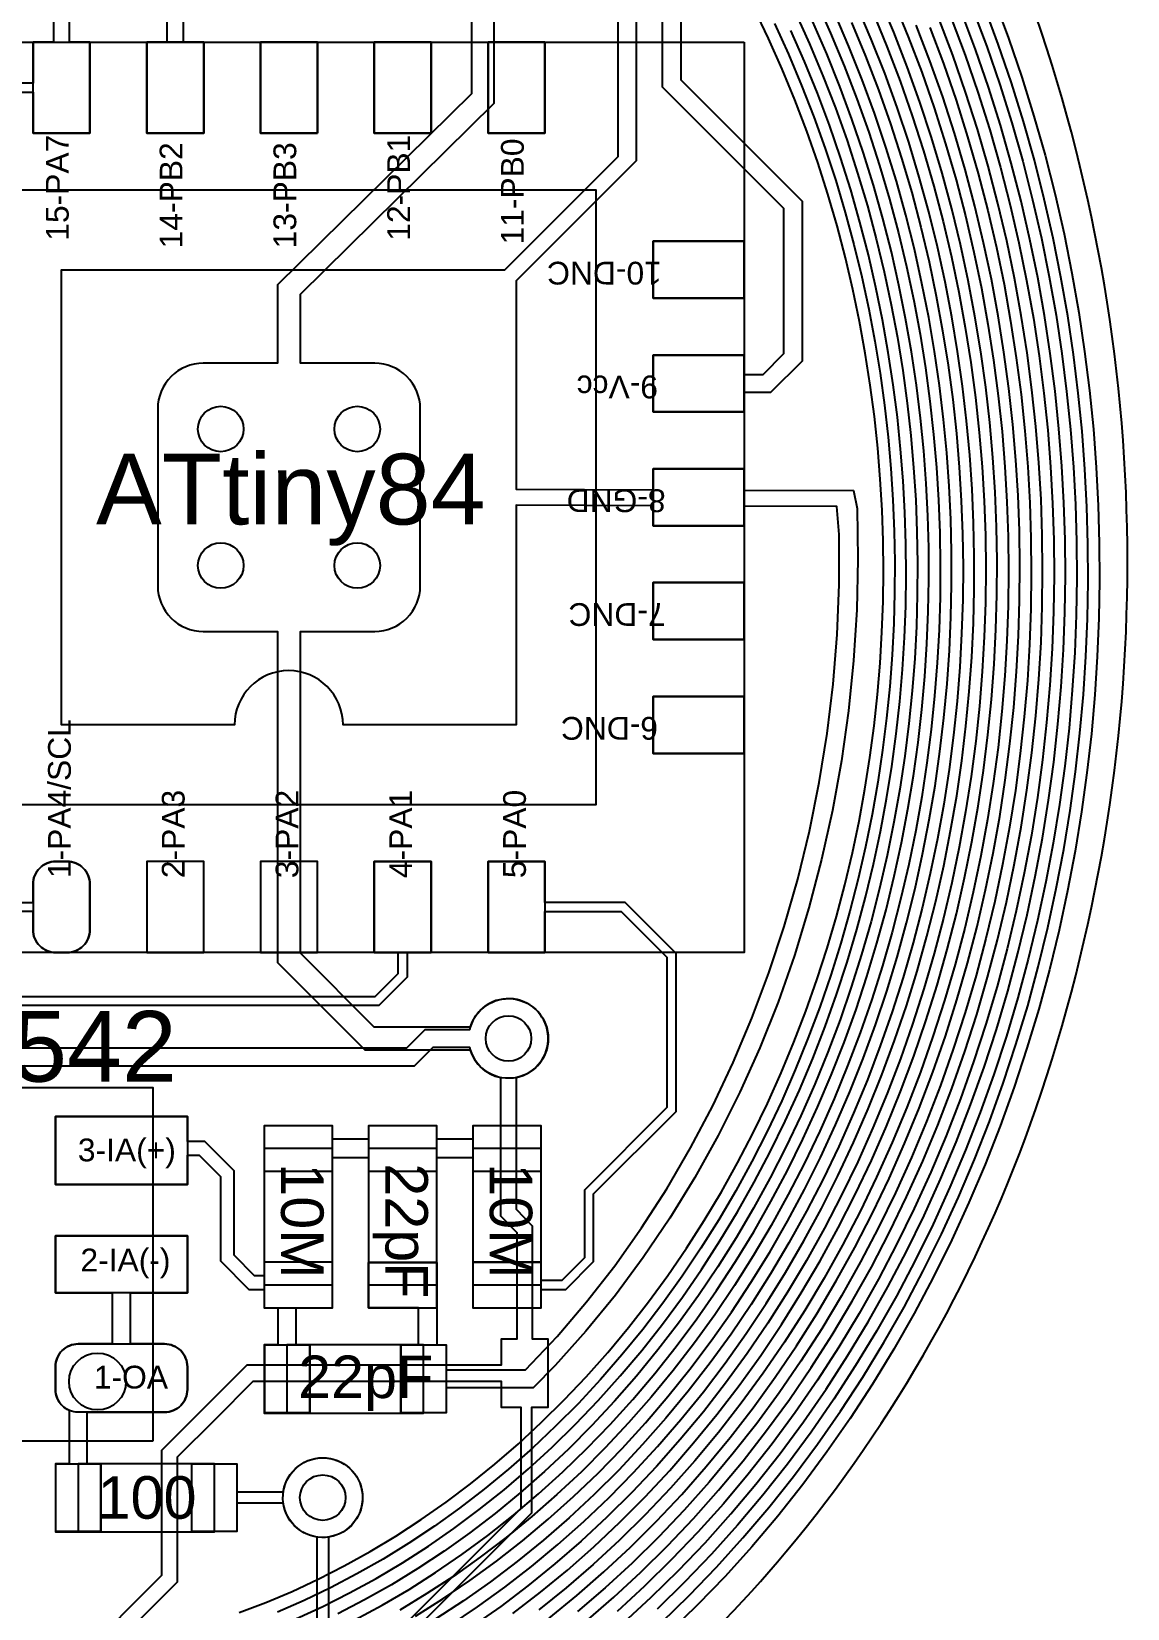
# Model space of a CAD drawing. Header units: millimetres. Extents: x 3.6 to 13.8, y 3.2 to 20.3.
# Drawn here: x 8.99 to 13.8, y 9.4 to 16.33 of the extents above; entities that cross this region are included whole.
import ezdxf

# ---------------------------------------------------------------- set-up
doc = ezdxf.new("R2010")
doc.units = ezdxf.units.MM
for name, color, linetype in [('BoardOutline', 30, 'Continuous'), ('BottomLayer', 2, 'Continuous'), ('DrillUnplated', 6, 'Continuous'), ('LayOut_Top', 4, 'Continuous'), ('Top Exposing Pad', 91, 'Continuous')]:
    doc.layers.add(name, color=color, linetype=linetype)
doc.layers.add('TopLayer', color=3, linetype='Continuous', lineweight=25)
doc.styles.get("Standard").update_dxf_attribs({"font": 'arial.ttf'})

msp = doc.modelspace()

# ---------------------------------------------------------------- linework, layer by layer
at = {"layer": 'BoardOutline'}
msp.add_lwpolyline([(10.9129, 8.4672, 0.0866), (12.3018, 9.6449, 0.09084), (13.4001, 11.592, 0.083285), (13.8029, 13.9936, 0.083285), (13.4001, 16.3952, 0.09084)], format="xyb", dxfattribs=at)
at = {"layer": 'BottomLayer'}
for points in [[(10.9198, 17.2746), (10.9198, 16.0518), (10.0679, 15.2124), (10.0679, 14.8677), (9.7409, 14.8677, 0.414214), (9.5409, 14.6677), (9.5409, 13.8896, 0.414214), (9.7409, 13.6896), (10.0679, 13.6896), (10.0679, 12.2345), (10.4515, 11.8509), (10.9147, 11.8509, 0.276674), (11.0474, 11.7295), (11.0474, 11.1213), (11.1188, 11.0478), (11.1188, 10.5804), (11.0507, 10.5804), (11.0507, 10.4654), (9.932, 10.4654), (9.745, 10.2784), (9.558, 10.0913), (9.558, 9.5421), (8.8374, 8.819)], [(9.6657, 8.297), (11.1851, 9.8163), (11.1851, 10.2804), (11.2569, 10.2804), (11.2569, 10.5804), (11.1888, 10.5804), (11.1888, 11.0762), (11.1174, 11.1497), (11.1174, 11.7295, 1.765004), (10.9147, 11.9509), (10.4929, 11.9509), (10.1679, 12.2759), (10.1679, 13.6896), (10.4948, 13.6896, 0.414214), (10.6948, 13.8896), (10.6948, 14.6677, 0.414214), (10.4948, 14.8677), (10.1679, 14.8677), (10.1679, 15.1705), (11.0198, 16.01), (11.0198, 17.2752, 6.853943)], [(8.8665, 8.749), (9.628, 9.5132), (9.628, 10.0624), (9.7945, 10.2289), (9.961, 10.3954), (11.0507, 10.3954), (11.0507, 10.2804), (11.1373, 10.2804), (11.1373, 9.8361), (9.6179, 8.3167, 0.198912)]]:
    msp.add_lwpolyline(points, format="xyb", dxfattribs=at)
msp.add_lwpolyline([(9.1212, 8.2342), (10.2412, 9.3541), (10.2412, 9.7103, -13.928203), (10.2912, 9.7103), (10.2912, 9.3334), (9.1712, 8.2134), (9.1712, 7.8577, -13.922338), (9.1212, 7.8592)], format="xyb", close=True, dxfattribs=at)
at = {"layer": 'DrillUnplated'}
for centre in [(9.8179, 14.5787), (10.4179, 14.5787), (9.8179, 13.9787), (10.4179, 13.9787), (11.0824, 11.9009), (10.2662, 9.8835)]:
    msp.add_circle(centre, 0.1, dxfattribs=at)
at = {"layer": 'LayOut_Top'}
for points in [[(12.1179, 16.2787), (12.1179, 12.2787), (8.1179, 12.2787), (8.1179, 16.2787)], [(9.5212, 10.1337), (9.5212, 11.6837), (7.9712, 11.6837), (7.9712, 10.1337)], [(10.0091, 11.4178), (10.0091, 10.8178), (10.3091, 10.8178), (10.3091, 11.4178)], [(10.4677, 11.4178), (10.4677, 10.8178), (10.7677, 10.8178), (10.7677, 11.4178)], [(10.9263, 11.4178), (10.9263, 10.8178), (11.2263, 10.8178), (11.2263, 11.4178)], [(10.7091, 10.5547), (10.1091, 10.5547), (10.1091, 10.2547), (10.7091, 10.2547)], [(9.7912, 10.0326), (9.1912, 10.0326), (9.1912, 9.7326), (9.7912, 9.7326)]]:
    msp.add_lwpolyline(points, close=True, dxfattribs=at)
msp.add_circle((9.2763, 10.3938), 0.125, dxfattribs=at)
at = {"layer": 'Top Exposing Pad'}
for points in [[(9.2429, 15.8787), (8.9929, 15.8787), (8.9929, 16.2787), (9.2429, 16.2787)], [(9.7429, 16.2787), (9.4929, 16.2787), (9.4929, 15.8787), (9.7429, 15.8787)], [(10.2429, 15.8787), (9.9929, 15.8787), (9.9929, 16.2787), (10.2429, 16.2787)], [(10.4929, 16.2787), (10.7429, 16.2787), (10.7429, 15.8787), (10.4929, 15.8787)], [(11.2429, 15.8787), (10.9929, 15.8787), (10.9929, 16.2787), (11.2429, 16.2787)], [(8.7679, 12.9287), (11.4679, 12.9287), (11.4679, 15.6287), (8.7679, 15.6287)], [(11.7179, 15.1537), (12.1179, 15.1537), (12.1179, 15.4037), (11.7179, 15.4037)], [(11.7179, 14.6537), (12.1179, 14.6537), (12.1179, 14.9037), (11.7179, 14.9037)], [(11.7179, 14.1537), (12.1179, 14.1537), (12.1179, 14.4037), (11.7179, 14.4037)], [(11.7179, 13.6537), (12.1179, 13.6537), (12.1179, 13.9037), (11.7179, 13.9037)], [(11.7179, 13.1537), (12.1179, 13.1537), (12.1179, 13.4037), (11.7179, 13.4037)], [(9.7429, 12.6787), (9.4929, 12.6787), (9.4929, 12.2787), (9.7429, 12.2787)], [(10.2429, 12.6787), (9.9929, 12.6787), (9.9929, 12.2787), (10.2429, 12.2787)], [(10.7429, 12.6787), (10.4929, 12.6787), (10.4929, 12.2787), (10.7429, 12.2787)], [(11.2429, 12.2787), (10.9929, 12.2787), (10.9929, 12.6787), (11.2429, 12.6787)], [(9.0912, 11.5587), (9.6712, 11.5587), (9.6712, 11.2587), (9.0912, 11.2587)], [(10.0091, 11.3178), (10.3091, 11.3178), (10.3091, 11.5178), (10.0091, 11.5178)], [(10.4677, 11.3178), (10.7677, 11.3178), (10.7677, 11.5178), (10.4677, 11.5178)], [(10.9263, 11.3178), (11.2263, 11.3178), (11.2263, 11.5178), (10.9263, 11.5178)], [(9.0912, 11.0337), (9.6712, 11.0337), (9.6712, 10.7837), (9.0912, 10.7837)], [(10.0091, 10.7178), (10.3091, 10.7178), (10.3091, 10.9178), (10.0091, 10.9178)], [(10.4677, 10.7167), (10.7677, 10.7167), (10.7677, 10.9167), (10.4677, 10.9167)], [(10.9263, 10.7167), (11.2263, 10.7167), (11.2263, 10.9167), (10.9263, 10.9167)], [(10.0111, 10.5547), (10.2091, 10.5547), (10.2091, 10.2566), (10.0111, 10.2566)], [(10.6111, 10.5547), (10.8091, 10.5547), (10.8091, 10.2566), (10.6111, 10.2566)], [(9.0932, 10.0326), (9.2912, 10.0326), (9.2912, 9.7344), (9.0932, 9.7344)], [(9.6912, 10.0326), (9.8893, 10.0326), (9.8893, 9.7344), (9.6912, 9.7344)]]:
    msp.add_lwpolyline(points, close=True, dxfattribs=at)
for points in [[(9.0929, 12.2787), (9.1429, 12.2787, 0.414214), (9.2429, 12.3787), (9.2429, 12.5787, 0.414214), (9.1429, 12.6787), (9.0929, 12.6787, 0.414214), (8.9929, 12.5787), (8.9929, 12.3787, 0.414214)], [(9.1912, 10.5587), (9.5712, 10.5587, -0.414214), (9.6712, 10.4587), (9.6712, 10.3587, -0.414214), (9.5712, 10.2587), (9.1912, 10.2587, -0.414214), (9.0912, 10.3587), (9.0912, 10.4587, -0.414214)]]:
    msp.add_lwpolyline(points, format="xyb", close=True, dxfattribs=at)
at = {"layer": 'TopLayer'}
for points in [[(9.6529, 16.4825), (9.6529, 16.2787), (9.7429, 16.2787), (9.7429, 15.8787), (9.4929, 15.8787), (9.4929, 16.2787), (9.5829, 16.2787), (9.5829, 16.4825), (9.5179, 16.4825), (9.5179, 16.7825), (9.7179, 16.7825), (9.7179, 16.4825)], [(10.2429, 15.8787), (10.2429, 16.2787), (9.9929, 16.2787), (9.9929, 15.8787)], [(10.7429, 15.8787), (10.7429, 16.2787), (10.4929, 16.2787), (10.4929, 15.8787)], [(11.7179, 15.4037), (12.1179, 15.4037), (12.1179, 15.1537), (11.7179, 15.1537)], [(11.7179, 13.9037), (12.1179, 13.9037), (12.1179, 13.6537), (11.7179, 13.6537)], [(11.7179, 13.4037), (12.1179, 13.4037), (12.1179, 13.1537), (11.7179, 13.1537)], [(9.7429, 12.2787), (9.7429, 12.6787), (9.4929, 12.6787), (9.4929, 12.2787), (9.5804, 12.2787), (9.6554, 12.2787)], [(10.2429, 12.2787), (10.2429, 12.6787), (9.9929, 12.6787), (9.9929, 12.2787), (10.0804, 12.2787), (10.1554, 12.2787)], [(11.3344, 10.7978), (11.4561, 10.9211), (11.4561, 11.0004), (11.4561, 11.2177), (11.8188, 11.5805), (11.8188, 12.2748), (11.595, 12.4987), (11.2429, 12.4987), (11.2429, 12.6787), (10.9929, 12.6787), (10.9929, 12.2787), (11.0804, 12.2787), (11.1554, 12.2787), (11.2429, 12.2787), (11.2429, 12.4587), (11.5784, 12.4587), (11.7788, 12.2582), (11.7788, 11.5971), (11.4161, 11.2343), (11.4161, 11.0004), (11.4161, 10.9375), (11.3177, 10.8378), (11.2263, 10.8378), (11.2263, 10.9178), (10.9263, 10.9178), (10.9263, 10.7178), (11.2263, 10.7178), (11.2263, 10.7978)], [(9.877, 10.9482), (9.877, 11.3193), (9.8299, 11.3663), (9.7945, 11.4017), (9.7475, 11.4487), (9.6712, 11.4487), (9.6712, 11.5587), (9.0912, 11.5587), (9.0912, 11.2587), (9.6712, 11.2587), (9.6712, 11.3887), (9.7226, 11.3887), (9.7521, 11.3593), (9.7875, 11.3239), (9.817, 11.2944), (9.817, 10.9235), (9.9413, 10.7978), (10.0091, 10.7978), (10.0091, 10.7178), (10.0691, 10.7178), (10.0691, 10.5547), (10.0091, 10.5547), (10.0091, 10.2547), (10.2091, 10.2547), (10.2091, 10.5547), (10.1491, 10.5547), (10.1491, 10.7178), (10.3091, 10.7178), (10.3091, 10.9178), (10.0091, 10.9178), (10.0091, 10.8578), (9.9664, 10.8578)], [(10.4677, 11.3778), (10.4677, 11.3178), (10.7677, 11.3178), (10.7677, 11.3778), (10.9263, 11.3778), (10.9263, 11.3178), (11.2263, 11.3178), (11.2263, 11.5178), (10.9263, 11.5178), (10.9263, 11.4578), (10.7677, 11.4578), (10.7677, 11.5178), (10.4677, 11.5178), (10.4677, 11.4578), (10.3091, 11.4578), (10.3091, 11.5178), (10.0091, 11.5178), (10.0091, 11.3178), (10.3091, 11.3178), (10.3091, 11.3778)]]:
    msp.add_lwpolyline(points, close=True, dxfattribs=at)
for points in [[(11.8396, 16.6301), (11.8396, 16.1132), (12.3726, 15.5802), (12.3726, 14.8768), (12.2344, 14.7387), (12.1179, 14.7387), (12.1179, 14.6537), (11.7179, 14.6537), (11.7179, 14.9037), (12.1179, 14.9037), (12.1179, 14.8187), (12.2013, 14.8187), (12.2926, 14.9099), (12.2926, 15.5471), (11.7596, 16.08), (11.7596, 16.597)], [(9.0829, 16.4825), (9.0829, 16.2787), (8.9929, 16.2787), (8.9929, 16.1162), (8.9929, 16.0987), (7.9914, 16.0987)], [(8.0081, 16.0587), (8.9929, 16.0587), (8.9929, 16.0412), (8.9929, 15.8787), (9.2429, 15.8787), (9.2429, 16.2787), (9.1529, 16.2787), (9.1529, 16.4825)], [(9.8995, 9.3782), (10.0156, 9.4227), (10.1314, 9.4718), (10.2466, 9.5255), (10.3611, 9.5839), (10.4747, 9.6469), (10.5872, 9.7145), (10.6983, 9.7868), (10.808, 9.8635), (10.916, 9.9447), (11.0221, 10.0304), (11.1262, 10.1203), (11.228, 10.2145), (11.3275, 10.3127), (11.4243, 10.4148), (11.5185, 10.5208), (11.6097, 10.6304), (11.6979, 10.7435), (11.783, 10.8599), (11.8648, 10.9793), (11.9432, 11.1017), (12.018, 11.2268), (12.0893, 11.3543), (12.157, 11.4841), (12.2209, 11.6159), (12.281, 11.7495), (12.3373, 11.8847), (12.3897, 12.0212), (12.4383, 12.1589), (12.483, 12.2974), (12.5238, 12.4366), (12.5608, 12.5763), (12.594, 12.7162), (12.6234, 12.8561), (12.649, 12.9959), (12.671, 13.1353), (12.6894, 13.2741), (12.7043, 13.4122), (12.7157, 13.5494), (12.7238, 13.6855), (12.7286, 13.8204), (12.7302, 13.954), (12.7288, 14.0873), (12.7242, 14.222), (12.7163, 14.358), (12.7051, 14.4951), (12.6905, 14.6331), (12.6723, 14.772), (12.6506, 14.9114), (12.6252, 15.0512), (12.596, 15.1912), (12.5631, 15.3313), (12.5264, 15.4712), (12.4859, 15.6107), (12.4415, 15.7495), (12.3932, 15.8875), (12.3411, 16.0245), (12.2851, 16.1601), (12.2253, 16.2943), (12.1616, 16.4267)], [(12.4341, 16.46), (12.4981, 16.318), (12.5581, 16.1744), (12.614, 16.0294), (12.6658, 15.8832), (12.7135, 15.7362), (12.7571, 15.5885), (12.7966, 15.4404), (12.8321, 15.2921), (12.8636, 15.1438), (12.8912, 14.9957), (12.9149, 14.848), (12.9348, 14.701), (12.9509, 14.5548), (12.9635, 14.4096), (12.9724, 14.2656), (12.978, 14.1229), (12.9802, 13.9816), (12.9791, 13.8397), (12.9747, 13.6964), (12.9668, 13.5517), (12.9553, 13.4059), (12.9402, 13.2591), (12.9214, 13.1115), (12.8987, 12.9633), (12.8722, 12.8146), (12.8416, 12.6657), (12.8071, 12.5168), (12.7685, 12.3682), (12.7258, 12.22), (12.6791, 12.0724), (12.6282, 11.9258), (12.5731, 11.7804), (12.514, 11.6363), (12.4508, 11.4939), (12.3836, 11.3534), (12.3124, 11.215), (12.2373, 11.079), (12.1583, 10.9456), (12.0756, 10.815), (11.9893, 10.6874), (11.8995, 10.5631), (11.8063, 10.4423), (11.7099, 10.3252), (11.6104, 10.2119), (11.508, 10.1026), (11.4028, 9.9975), (11.295, 9.8967), (11.1848, 9.8004), (11.0725, 9.7086), (10.9581, 9.6215), (10.8419, 9.5391), (10.7241, 9.4616), (10.6049, 9.3889)], [(10.8246, 9.3216), (10.9462, 9.4032), (11.0661, 9.4897), (11.1841, 9.5811), (11.2999, 9.6773), (11.4134, 9.7783), (11.5244, 9.8838), (11.6326, 9.9937), (11.738, 10.1079), (11.8403, 10.2263), (11.9393, 10.3486), (12.035, 10.4746), (12.1271, 10.6042), (12.2155, 10.7371), (12.3002, 10.8732), (12.381, 11.012), (12.4578, 11.1536), (12.5305, 11.2975), (12.5991, 11.4435), (12.6635, 11.5915), (12.7236, 11.7411), (12.7795, 11.8921), (12.8312, 12.0442), (12.8785, 12.1972), (12.9217, 12.3508), (12.9605, 12.5049), (12.9952, 12.6591), (13.0258, 12.8132), (13.0523, 12.9671), (13.0747, 13.1205), (13.0932, 13.2732), (13.1079, 13.425), (13.1188, 13.5757), (13.126, 13.7252), (13.1297, 13.8733), (13.1299, 14.0198), (13.1268, 14.1665), (13.1201, 14.3146), (13.1099, 14.4642), (13.0959, 14.6148), (13.0782, 14.7665), (13.0566, 14.9189), (13.031, 15.072), (13.0014, 15.2254), (12.9677, 15.379), (12.9298, 15.5326), (12.8877, 15.6859), (12.8415, 15.8388), (12.7909, 15.9908), (12.7362, 16.1419), (12.6771, 16.2917), (12.6139, 16.44)], [(11.1019, 9.3749), (11.2228, 9.4677), (11.3416, 9.5654), (11.4581, 9.668), (11.5719, 9.7752), (11.6831, 9.887), (11.7912, 10.0033), (11.8963, 10.1237), (11.9981, 10.2482), (12.0964, 10.3766), (12.1911, 10.5086), (12.2821, 10.6441), (12.3693, 10.7828), (12.4525, 10.9244), (12.5316, 11.0688), (12.6066, 11.2156), (12.6773, 11.3647), (12.7438, 11.5158), (12.8059, 11.6685), (12.8637, 11.8228), (12.9171, 11.9782), (12.9662, 12.1345), (13.0109, 12.2916), (13.0513, 12.4491), (13.0874, 12.6068), (13.1192, 12.7645), (13.1469, 12.9219), (13.1704, 13.0789), (13.1899, 13.2351), (13.2055, 13.3905), (13.2172, 13.5449), (13.2251, 13.6979), (13.2294, 13.8496), (13.2301, 13.9997), (13.2274, 14.1495), (13.2211, 14.3008), (13.2111, 14.4535), (13.1974, 14.6075), (13.1798, 14.7624), (13.1583, 14.9182), (13.1327, 15.0747), (13.103, 15.2316), (13.0691, 15.3887), (13.031, 15.5458), (12.9886, 15.7026), (12.9419, 15.859), (12.8908, 16.0147), (12.8354, 16.1693), (12.7757, 16.3227), (12.7116, 16.4747)], [(12.7762, 16.4556), (12.8396, 16.3015), (12.8986, 16.146), (12.9533, 15.9894), (13.0035, 15.8318), (13.0494, 15.6736), (13.091, 15.515), (13.1282, 15.3562), (13.1611, 15.1974), (13.1899, 15.039), (13.2145, 14.881), (13.235, 14.7238), (13.2516, 14.5674), (13.2643, 14.4122), (13.2733, 14.2583), (13.2785, 14.1058), (13.2802, 13.9546), (13.2784, 13.8024), (13.273, 13.6487), (13.2639, 13.4936), (13.2509, 13.3373), (13.234, 13.1799), (13.2131, 13.0218), (13.1881, 12.863), (13.1589, 12.7037), (13.1254, 12.5443), (13.0877, 12.385), (13.0456, 12.2259), (12.9991, 12.0673), (12.9482, 11.9096), (12.8929, 11.7528), (12.8332, 11.5973), (12.7691, 11.4434), (12.7006, 11.2913), (12.6279, 11.1413), (12.5509, 10.9935), (12.4697, 10.8484), (12.3844, 10.7061), (12.2952, 10.5669), (12.2021, 10.4309), (12.1053, 10.2985), (12.0049, 10.1699), (11.901, 10.0452), (11.7939, 9.9247), (11.6837, 9.8085), (11.5706, 9.6968), (11.4547, 9.5898), (11.3363, 9.4875), (11.2156, 9.3902)], [(13.1224, 16.4249), (13.1845, 16.2589), (13.2419, 16.0918), (13.2946, 15.9237), (13.3426, 15.7549), (13.3861, 15.5858), (13.4249, 15.4165), (13.4592, 15.2473), (13.489, 15.0785), (13.5145, 14.9102), (13.5356, 14.7428), (13.5525, 14.5763), (13.5653, 14.4111), (13.5741, 14.2473), (13.579, 14.085), (13.5802, 13.9239), (13.5776, 13.7614), (13.5711, 13.5972), (13.5606, 13.4317), (13.546, 13.2648), (13.5273, 13.0969), (13.5042, 12.9282), (13.4767, 12.7588), (13.4447, 12.5891), (13.4082, 12.4191), (13.3671, 12.2493), (13.3214, 12.0798), (13.271, 11.9109), (13.2159, 11.7429), (13.1561, 11.5761), (13.0916, 11.4106), (13.0224, 11.2469), (12.9486, 11.0851), (12.8702, 10.9256), (12.7873, 10.7686), (12.7, 10.6145), (12.6083, 10.4634), (12.5124, 10.3156), (12.4125, 10.1713), (12.3086, 10.0309), (12.2008, 9.8946), (12.0895, 9.7625), (11.9747, 9.6348), (11.8566, 9.5118), (11.7355, 9.3937)], [(11.7545, 9.3352), (11.8772, 9.4541), (11.9968, 9.5779), (12.1132, 9.7065), (12.2261, 9.8396), (12.3353, 9.977), (12.4407, 10.1186), (12.5421, 10.264), (12.6394, 10.413), (12.7324, 10.5655), (12.8211, 10.721), (12.9053, 10.8794), (12.985, 11.0404), (13.06, 11.2037), (13.1303, 11.369), (13.196, 11.5361), (13.2568, 11.7046), (13.313, 11.8743), (13.3643, 12.0449), (13.411, 12.2162), (13.4529, 12.3878), (13.4902, 12.5596), (13.5229, 12.7312), (13.5511, 12.9024), (13.5748, 13.073), (13.5942, 13.2428), (13.6093, 13.4115), (13.6202, 13.579), (13.6271, 13.745), (13.6301, 13.9094), (13.6293, 14.0723), (13.6246, 14.2362), (13.6161, 14.4016), (13.6035, 14.5685), (13.5867, 14.7366), (13.5657, 14.9058), (13.5404, 15.0758), (13.5106, 15.2464), (13.4763, 15.4174), (13.4374, 15.5885), (13.3939, 15.7594), (13.3457, 15.93), (13.2928, 16.1), (13.2352, 16.269), (13.1728, 16.4369)], [(13.2169, 16.4652), (13.28, 16.2957), (13.3383, 16.125), (13.3918, 15.9534), (13.4406, 15.7812), (13.4846, 15.6085), (13.524, 15.4357), (13.5587, 15.2631), (13.5889, 15.0908), (13.6146, 14.9191), (13.6359, 14.7483), (13.6529, 14.5785), (13.6657, 14.4099), (13.6744, 14.2428), (13.6792, 14.0773), (13.6801, 13.9129), (13.6772, 13.7469), (13.6704, 13.5793), (13.6594, 13.4102), (13.6443, 13.2398), (13.6249, 13.0684), (13.601, 12.8961), (13.5727, 12.7232), (13.5398, 12.55), (13.5023, 12.3765), (13.46, 12.2032), (13.4131, 12.0303), (13.3613, 11.8579), (13.3048, 11.6865), (13.2434, 11.5163), (13.1773, 11.3476), (13.1064, 11.1806), (13.0308, 11.0156), (12.9505, 10.853), (12.8657, 10.6929), (12.7763, 10.5357), (12.6824, 10.3817), (12.5843, 10.2311), (12.4821, 10.0841), (12.3758, 9.9411), (12.2656, 9.8021), (12.1517, 9.6676), (12.0344, 9.5376), (11.9137, 9.4124), (11.7898, 9.2921)], [(12.2514, 16.3607), (12.313, 16.2255), (12.3707, 16.0887), (12.4246, 15.9506), (12.4745, 15.8113), (12.5205, 15.6711), (12.5626, 15.5303), (12.6008, 15.389), (12.6351, 15.2474), (12.6657, 15.1059), (12.6924, 14.9645), (12.7155, 14.8235), (12.7349, 14.683), (12.7507, 14.5433), (12.7631, 14.4045), (12.772, 14.2668), (12.7777, 14.1304), (12.7801, 13.9953), (12.7794, 13.8604), (12.7756, 13.7241), (12.7684, 13.5866), (12.7579, 13.4479), (12.7439, 13.3083), (12.7264, 13.1678), (12.7052, 13.0268), (12.6803, 12.8853), (12.6517, 12.7436), (12.6193, 12.6018), (12.583, 12.4602), (12.5428, 12.3191), (12.4987, 12.1785), (12.4507, 12.0388), (12.3988, 11.9001), (12.343, 11.7628), (12.2832, 11.627), (12.2197, 11.4929), (12.1523, 11.3609), (12.0812, 11.231), (12.0065, 11.1036), (11.9282, 10.9789), (11.8464, 10.857), (11.7613, 10.7382), (11.6729, 10.6227), (11.5814, 10.5107), (11.487, 10.4023), (11.3897, 10.2977), (11.2898, 10.197), (11.1875, 10.1005), (11.0828, 10.0081), (10.976, 9.9201), (10.8672, 9.8365), (10.7567, 9.7575), (10.6446, 9.683), (10.5312, 9.6131), (10.4166, 9.548), (10.301, 9.4874), (10.1846, 9.4316), (10.0676, 9.3805)], [(12.343, 16.4099), (12.4058, 16.2713), (12.4646, 16.1311), (12.5194, 15.9896), (12.5703, 15.847), (12.6171, 15.7035), (12.6599, 15.5593), (12.6987, 15.4147), (12.7336, 15.2698), (12.7646, 15.125), (12.7918, 14.9804), (12.8151, 14.8362), (12.8348, 14.6926), (12.8508, 14.5498), (12.8632, 14.408), (12.8722, 14.2672), (12.8778, 14.1278), (12.8801, 13.9898), (12.8793, 13.8513), (12.8752, 13.7115), (12.8677, 13.5703), (12.8567, 13.428), (12.8422, 13.2847), (12.824, 13.1406), (12.8021, 12.9958), (12.7764, 12.8507), (12.7468, 12.7053), (12.7133, 12.5599), (12.6759, 12.4148), (12.6345, 12.27), (12.589, 12.1259), (12.5396, 11.9827), (12.4861, 11.8406), (12.4286, 11.6998), (12.3671, 11.5607), (12.3017, 11.4233), (12.2324, 11.2881), (12.1593, 11.1551), (12.0825, 11.0246), (12.0019, 10.8969), (11.9179, 10.7722), (11.8304, 10.6506), (11.7396, 10.5325), (11.6456, 10.4178), (11.5486, 10.307), (11.4488, 10.2), (11.3462, 10.0971), (11.2411, 9.9985), (11.1337, 9.9041), (11.0241, 9.8142), (10.9125, 9.7289), (10.7992, 9.6482), (10.6843, 9.5722), (10.5679, 9.5009), (10.4504, 9.4344), (10.3319, 9.3728)], [(10.4074, 9.3459), (10.527, 9.4107), (10.6454, 9.4802), (10.7625, 9.5547), (10.8782, 9.6338), (10.9921, 9.7178), (11.1042, 9.8063), (11.2141, 9.8995), (11.3218, 9.9971), (11.427, 10.099), (11.5296, 10.2051), (11.6293, 10.3153), (11.7261, 10.4294), (11.8197, 10.5471), (11.9101, 10.6684), (11.997, 10.7931), (12.0804, 10.9208), (12.1602, 11.0514), (12.2362, 11.1847), (12.3084, 11.3205), (12.3767, 11.4585), (12.4411, 11.5984), (12.5014, 11.7401), (12.5577, 11.8833), (12.6099, 12.0278), (12.658, 12.1732), (12.7021, 12.3195), (12.7421, 12.4663), (12.7781, 12.6134), (12.8101, 12.7606), (12.8381, 12.9077), (12.8623, 13.0545), (12.8826, 13.2007), (12.8993, 13.3462), (12.9122, 13.4908), (12.9216, 13.6344), (12.9275, 13.7767), (12.9301, 13.9177), (12.9294, 14.0573), (12.9255, 14.1977), (12.9181, 14.3395), (12.9074, 14.4826), (12.893, 14.6267), (12.8751, 14.7717), (12.8534, 14.9174), (12.8278, 15.0636), (12.7985, 15.2101), (12.7652, 15.3568), (12.7279, 15.5033), (12.6866, 15.6496), (12.6413, 15.7952), (12.5919, 15.9402), (12.5385, 16.084), (12.481, 16.2267), (12.4195, 16.3678)], [(10.6739, 9.3629), (10.794, 9.4383), (10.9126, 9.5187), (11.0295, 9.604), (11.1445, 9.694), (11.2574, 9.7887), (11.368, 9.888), (11.4761, 9.9917), (11.5815, 10.0997), (11.684, 10.212), (11.7835, 10.3282), (11.8799, 10.4482), (11.9729, 10.5719), (12.0624, 10.699), (12.1483, 10.8294), (12.2305, 10.9627), (12.3089, 11.0988), (12.3834, 11.2375), (12.4539, 11.3784), (12.5203, 11.5215), (12.5827, 11.6663), (12.6409, 11.8127), (12.6949, 11.9604), (12.7448, 12.1092), (12.7905, 12.2588), (12.832, 12.409), (12.8695, 12.5596), (12.9028, 12.7103), (12.9321, 12.861), (12.9574, 13.0113), (12.9788, 13.1611), (12.9963, 13.3102), (13.0101, 13.4584), (13.0203, 13.6056), (13.0268, 13.7514), (13.0299, 13.8959), (13.0297, 14.039), (13.0261, 14.1825), (13.0191, 14.3276), (13.0086, 14.4738), (12.9945, 14.6212), (12.9766, 14.7695), (12.9549, 14.9186), (12.9294, 15.0683), (12.8999, 15.2183), (12.8663, 15.3684), (12.8288, 15.5185), (12.7871, 15.6683), (12.7413, 15.8175), (12.6913, 15.966), (12.6372, 16.1135), (12.5789, 16.2597), (12.5165, 16.4044)], [(12.5907, 16.3643), (12.6518, 16.2172), (12.7088, 16.0687), (12.7615, 15.919), (12.8101, 15.7685), (12.8545, 15.6173), (12.8947, 15.4657), (12.9307, 15.3139), (12.9627, 15.1621), (12.9907, 15.0105), (13.0147, 14.8595), (13.0348, 14.709), (13.0511, 14.5595), (13.0637, 14.4109), (13.0727, 14.2636), (13.0782, 14.1176), (13.0802, 13.973), (13.0789, 13.8277), (13.0742, 13.6809), (13.0659, 13.5328), (13.0539, 13.3835), (13.0382, 13.2331), (13.0187, 13.082), (12.9953, 12.9303), (12.9678, 12.7781), (12.9363, 12.6257), (12.9008, 12.4733), (12.861, 12.3212), (12.8171, 12.1695), (12.7689, 12.0186), (12.7166, 11.8686), (12.66, 11.7198), (12.5992, 11.5724), (12.5343, 11.4268), (12.4652, 11.2831), (12.3921, 11.1416), (12.315, 11.0025), (12.2339, 10.8661), (12.1491, 10.7326), (12.0605, 10.6023), (11.9684, 10.4753), (11.8728, 10.3518), (11.7739, 10.2322), (11.6719, 10.1164), (11.5668, 10.0048), (11.459, 9.8975), (11.3486, 9.7946), (11.2357, 9.6963), (11.1205, 9.6027), (11.0033, 9.5138), (10.8843, 9.4298), (10.7637, 9.3507)], [(12.6833, 16.4101), (12.7456, 16.2596), (12.8036, 16.1076), (12.8573, 15.9544), (12.9068, 15.8004), (12.9519, 15.6457), (12.9928, 15.4905), (13.0294, 15.3352), (13.0619, 15.18), (13.0903, 15.025), (13.1146, 14.8704), (13.1349, 14.7166), (13.1514, 14.5637), (13.164, 14.4118), (13.173, 14.2611), (13.1784, 14.1119), (13.1802, 13.964), (13.1787, 13.8153), (13.1736, 13.665), (13.1649, 13.5134), (13.1525, 13.3606), (13.1362, 13.2068), (13.116, 13.0521), (13.0917, 12.8968), (13.0634, 12.7411), (13.0309, 12.5852), (12.9943, 12.4294), (12.9534, 12.2738), (12.9081, 12.1186), (12.8586, 11.9643), (12.8048, 11.8109), (12.7467, 11.6588), (12.6842, 11.5081), (12.6175, 11.3592), (12.5466, 11.2124), (12.4716, 11.0677), (12.3924, 10.9256), (12.3093, 10.7863), (12.2223, 10.6499), (12.1315, 10.5168), (12.037, 10.3871), (11.939, 10.261), (11.8376, 10.1388), (11.733, 10.0207), (11.6254, 9.9068), (11.5149, 9.7973), (11.4018, 9.6923), (11.2862, 9.592), (11.1682, 9.4965), (11.0482, 9.4059), (10.9264, 9.3203)], [(11.2608, 9.3538), (11.3826, 9.453), (11.5019, 9.5571), (11.6187, 9.6661), (11.7327, 9.7797), (11.8437, 9.8979), (11.9516, 10.0204), (12.0561, 10.1471), (12.1572, 10.2778), (12.2545, 10.4123), (12.3481, 10.5503), (12.4378, 10.6916), (12.5234, 10.8359), (12.6048, 10.9831), (12.6821, 11.1329), (12.755, 11.285), (12.8236, 11.4391), (12.8877, 11.5951), (12.9474, 11.7525), (13.0027, 11.9112), (13.0535, 12.0709), (13.0998, 12.2314), (13.1417, 12.3924), (13.1792, 12.5536), (13.2124, 12.7148), (13.2413, 12.8757), (13.266, 13.0363), (13.2865, 13.1961), (13.3029, 13.3551), (13.3154, 13.513), (13.3241, 13.6697), (13.329, 13.8249), (13.3302, 13.9786), (13.3279, 14.1316), (13.322, 14.286), (13.3124, 14.442), (13.2989, 14.5992), (13.2815, 14.7574), (13.26, 14.9166), (13.2345, 15.0764), (13.2047, 15.2368), (13.1707, 15.3973), (13.1324, 15.5579), (13.0897, 15.7183), (13.0425, 15.8783), (12.991, 16.0375), (12.935, 16.1957), (12.8745, 16.3528)], [(11.4227, 9.34), (11.545, 9.4457), (11.6647, 9.5564), (11.7816, 9.6718), (11.8955, 9.7919), (12.0062, 9.9165), (12.1135, 10.0453), (12.2172, 10.1783), (12.3173, 10.3151), (12.4134, 10.4556), (12.5056, 10.5995), (12.5937, 10.7466), (12.6775, 10.8966), (12.757, 11.0493), (12.8322, 11.2044), (12.9029, 11.3616), (12.9691, 11.5206), (13.0307, 11.6813), (13.0878, 11.8433), (13.1404, 12.0064), (13.1884, 12.1702), (13.2318, 12.3346), (13.2708, 12.4993), (13.3053, 12.664), (13.3354, 12.8286), (13.3612, 12.9926), (13.3828, 13.1561), (13.4002, 13.3187), (13.4135, 13.4802), (13.4229, 13.6405), (13.4284, 13.7993), (13.4302, 13.9565), (13.4284, 14.1127), (13.4229, 14.2703), (13.4136, 14.4295), (13.4004, 14.5899), (13.3832, 14.7515), (13.3619, 14.914), (13.3364, 15.0772), (13.3066, 15.241), (13.2724, 15.405), (13.2339, 15.5691), (13.1909, 15.733), (13.1434, 15.8965), (13.0914, 16.0593), (13.0348, 16.2212), (12.9737, 16.3818)], [(13.028, 16.3842), (13.089, 16.2217), (13.1455, 16.0581), (13.1975, 15.8935), (13.2448, 15.7282), (13.2876, 15.5626), (13.3259, 15.3968), (13.3598, 15.2311), (13.3893, 15.0657), (13.4144, 14.9009), (13.4354, 14.7369), (13.4522, 14.5738), (13.465, 14.4119), (13.4738, 14.2513), (13.4789, 14.0923), (13.4802, 13.9346), (13.4779, 13.7755), (13.4718, 13.6148), (13.4618, 13.4527), (13.4477, 13.2894), (13.4296, 13.125), (13.4072, 12.9598), (13.3806, 12.794), (13.3495, 12.6277), (13.3141, 12.4613), (13.2741, 12.2949), (13.2296, 12.1289), (13.1805, 11.9635), (13.1268, 11.7989), (13.0685, 11.6354), (13.0056, 11.4733), (12.9381, 11.3128), (12.8661, 11.1543), (12.7896, 10.9979), (12.7087, 10.844), (12.6235, 10.6928), (12.5339, 10.5446), (12.4403, 10.3997), (12.3426, 10.2582), (12.2411, 10.1205), (12.1358, 9.9867), (12.027, 9.857), (11.9147, 9.7317), (11.7993, 9.611), (11.6808, 9.495), (11.5596, 9.3838)], [(11.5873, 9.3338), (11.71, 9.446), (11.8298, 9.5633), (11.9465, 9.6852), (12.0601, 9.8118), (12.1701, 9.9428), (12.2766, 10.078), (12.3793, 10.2172), (12.4781, 10.3602), (12.5728, 10.5067), (12.6634, 10.6564), (12.7496, 10.8092), (12.8315, 10.9648), (12.9088, 11.1228), (12.9817, 11.2831), (13.0499, 11.4453), (13.1136, 11.6092), (13.1726, 11.7744), (13.2269, 11.9408), (13.2765, 12.1081), (13.3216, 12.2759), (13.362, 12.4441), (13.3979, 12.6123), (13.4293, 12.7804), (13.4563, 12.948), (13.4789, 13.1151), (13.4973, 13.2812), (13.5115, 13.4464), (13.5216, 13.6102), (13.5278, 13.7727), (13.5302, 13.9335), (13.5289, 14.093), (13.5238, 14.2537), (13.5148, 14.416), (13.5019, 14.5797), (13.4849, 14.7445), (13.4638, 14.9104), (13.4383, 15.077), (13.4085, 15.2442), (13.3743, 15.4117), (13.3356, 15.5793), (13.2923, 15.7467), (13.2445, 15.9138), (13.192, 16.0802), (13.1349, 16.2456), (13.0731, 16.4099)], [(10.1485, 9.3514), (10.2667, 9.4057), (10.3841, 9.4648), (10.5007, 9.5286), (10.6161, 9.5972), (10.7303, 9.6705), (10.8429, 9.7485), (10.9539, 9.8311), (11.063, 9.9182), (11.17, 10.0097), (11.2748, 10.1056), (11.3772, 10.2057), (11.4769, 10.3099), (11.5739, 10.418), (11.6679, 10.5298), (11.7589, 10.6453), (11.8466, 10.7642), (11.931, 10.8863), (12.012, 11.0114), (12.0893, 11.1393), (12.163, 11.2698), (12.233, 11.4027), (12.2991, 11.5376), (12.3613, 11.6745), (12.4196, 11.8131), (12.474, 11.953), (12.5244, 12.0942), (12.5708, 12.2363), (12.6133, 12.3792), (12.6518, 12.5225), (12.6864, 12.6662), (12.717, 12.8099), (12.7439, 12.9534), (12.7669, 13.0966), (12.7863, 13.2393), (12.802, 13.3812), (12.8142, 13.5223), (12.8228, 13.6623), (12.8282, 13.801), (12.8302, 13.9384), (12.8291, 14.0746), (12.8248, 14.2119), (12.8171, 14.3505), (12.8061, 14.4903), (12.7916, 14.6311), (12.7736, 14.7728), (12.7519, 14.9151), (12.7264, 15.0579), (12.6972, 15.201), (12.6642, 15.3442), (12.6272, 15.4872), (12.5864, 15.6299), (12.5416, 15.772), (12.4928, 15.9133), (12.4401, 16.0536), (12.3834, 16.1927), (12.3228, 16.3302)], [(12.9337, 16.3431), (12.9938, 16.1841), (13.0494, 16.0239), (13.1004, 15.8629), (13.1471, 15.7011), (13.1892, 15.539), (13.227, 15.3767), (13.2604, 15.2145), (13.2895, 15.0526), (13.3144, 14.8912), (13.3352, 14.7305), (13.3519, 14.5708), (13.3646, 14.4123), (13.3735, 14.255), (13.3787, 14.0992), (13.3802, 13.9448), (13.3782, 13.7892), (13.3724, 13.632), (13.3629, 13.4734), (13.3494, 13.3135), (13.3318, 13.1527), (13.3102, 12.991), (13.2844, 12.8287), (13.2543, 12.6659), (13.2198, 12.503), (13.181, 12.3402), (13.1376, 12.1776), (13.0899, 12.0156), (13.0376, 11.8544), (12.9808, 11.6943), (12.9195, 11.5355), (12.8537, 11.3783), (12.7835, 11.223), (12.7089, 11.0698), (12.6299, 10.919), (12.5467, 10.7708), (12.4593, 10.6255), (12.3679, 10.4834), (12.2725, 10.3447), (12.1733, 10.2097), (12.0705, 10.0784), (11.9642, 9.9513), (11.8545, 9.8284), (11.7417, 9.7099), (11.6259, 9.596), (11.5073, 9.4869), (11.3862, 9.3827)], [(11.2429, 16.2787), (10.9929, 16.2787), (10.9929, 15.8787), (11.2429, 15.8787), (11.2429, 16.2787)], [(7.6471, 12.0858), (9.5611, 12.0858), (10.4968, 12.0858), (10.5979, 12.1869), (10.5979, 12.2787), (10.5804, 12.2787), (10.4929, 12.2787), (10.4929, 12.6787), (10.7429, 12.6787), (10.7429, 12.2787), (10.6554, 12.2787), (10.6379, 12.2787), (10.6379, 12.1704), (10.5133, 12.0458), (9.5777, 12.0458), (7.6637, 12.0458)]]:
    msp.add_lwpolyline(points, dxfattribs=at)
for points in [[(11.6443, 16.4791), (11.6443, 15.7576), (11.1158, 15.2292), (11.1158, 14.3137), (11.7179, 14.3114), (11.7179, 14.4037), (12.1179, 14.4037), (12.1179, 14.3099), (12.5983, 14.3081), (12.6146, 14.2291), (12.6181, 14.0063), (12.613, 13.7835), (12.5991, 13.5612), (12.5767, 13.34), (12.5458, 13.1203), (12.5065, 12.9025), (12.4589, 12.6873), (12.4031, 12.4749), (12.3391, 12.266), (12.2671, 12.0611), (12.1871, 11.8605), (12.0993, 11.6648), (12.0039, 11.4744), (11.9012, 11.2897), (11.7915, 11.111), (11.6751, 10.9387), (11.5522, 10.7732), (11.423, 10.6149), (11.288, 10.464), (11.1908, 10.3654), (10.8091, 10.3654), (10.8091, 10.2561), (10.6091, 10.2561), (10.6091, 10.5547), (10.6877, 10.5547), (10.6877, 10.7167), (10.4677, 10.7167), (10.4677, 10.9167), (10.7677, 10.9167), (10.7677, 10.7167), (10.7677, 10.5547), (10.8091, 10.5547), (10.8091, 10.4454), (11.1579, 10.4454), (11.296, 10.5922), (11.4258, 10.7438), (11.5497, 10.9026), (11.6674, 11.0684), (11.7786, 11.2409), (11.8829, 11.4197), (11.9801, 11.6045), (12.07, 11.7947), (12.1525, 11.9899), (12.2273, 12.1897), (12.2944, 12.3935), (12.3537, 12.601), (12.4049, 12.8116), (12.448, 13.025), (12.4828, 13.2405), (12.5091, 13.4579), (12.5269, 13.6765), (12.536, 13.896), (12.5365, 14.1158), (12.5249, 14.2384), (12.1179, 14.2399), (12.1179, 14.1537), (11.7179, 14.1537), (11.7179, 14.2414), (11.1157, 14.2437), (11.1158, 13.2787), (10.3553, 13.2787, 1), (9.8784, 13.2787), (9.1179, 13.2787), (9.1179, 15.2787), (11.0663, 15.2787), (11.5643, 15.7766), (11.5643, 16.4459)], [(7.1849, 12.4987), (8.9929, 12.4987), (8.9929, 12.5787, -0.414214), (9.0929, 12.6787), (9.1429, 12.6787, -0.414214), (9.2429, 12.5787), (9.2429, 12.3787, -0.414214), (9.1429, 12.2787), (9.0929, 12.2787, -0.414214), (8.9929, 12.3787), (8.9929, 12.4587), (7.1684, 12.4587)]]:
    msp.add_lwpolyline(points, format="xyb", dxfattribs=at)
for points in [[(8.9042, 11.7794), (8.7886, 11.6637), (8.9212, 11.6637), (8.9212, 11.0337), (8.5712, 11.0337), (8.5712, 11.6637), (8.7062, 11.6637), (8.7062, 11.6945), (8.8711, 11.8594), (9.2011, 11.8594), (10.6355, 11.8594), (10.717, 11.9409), (10.912, 11.9409, -8.634181), (10.912, 11.8609), (10.7502, 11.8609), (10.6686, 11.7794), (9.2011, 11.7794)], [(9.2312, 10.2587), (9.5712, 10.2587, 0.414214), (9.6712, 10.3587), (9.6712, 10.4587, 0.414214), (9.5712, 10.5587), (9.4212, 10.5587), (9.4212, 10.7837), (9.6712, 10.7837), (9.6712, 11.0337), (9.0912, 11.0337), (9.0912, 10.7837), (9.3412, 10.7837), (9.3412, 10.5587), (9.1912, 10.5587, 0.414214), (9.0912, 10.4587), (9.0912, 10.3587, 0.298217), (9.1512, 10.2671), (9.1512, 10.0326), (9.0912, 10.0326), (9.0912, 9.7326), (9.2912, 9.7326), (9.2912, 10.0326), (9.2312, 10.0326)], [(9.6912, 9.7344), (9.6912, 10.0326), (9.8893, 10.0326), (9.8893, 9.9085), (10.093, 9.9085, -13.928203), (10.093, 9.8585), (9.8893, 9.8585), (9.8893, 9.7344)]]:
    msp.add_lwpolyline(points, format="xyb", close=True, dxfattribs=at)

# ---------------------------------------------------------------- texts
at = {"layer": 'LayOut_Top'}
for s, height, rotation, p in [('15-PA7', 0.1, 90, (9.1497, 15.4059)), ('14-PB2', 0.1, 90, (9.6497, 15.3726)), ('13-PB3', 0.1, 90, (10.1497, 15.3726)), ('12-PB1', 0.1, 90, (10.6497, 15.4059)), ('11-PB0', 0.1, 90, (11.1497, 15.3893)), ('10-DNC', 0.1, 180, (11.7565, 15.3136)), ('9-Vcc', 0.1, 180, (11.7398, 14.8136)), ('8-GND', 0.1, 180, (11.7731, 14.3136)), ('7-DNC', 0.1, 180, (11.7731, 13.8136)), ('6-DNC', 0.1, 180, (11.7398, 13.3136)), ('1-PA4/SCL', 0.1, 90, (9.1591, 12.6052)), ('2-PA3', 0.1, 90, (9.6591, 12.6052)), ('3-PA2', 0.1, 90, (10.1591, 12.6052)), ('4-PA1', 0.1, 90, (10.6591, 12.6052)), ('5-PA0', 0.1, 90, (11.1591, 12.6052)), ('10M', 0.18671, 270, (10.0831, 11.3528)), ('22pF', 0.18671, 270, (10.5417, 11.3528)), ('10M', 0.18671, 270, (11.0003, 11.3528))]:
    msp.add_text(s, height=height, rotation=rotation, dxfattribs=at).set_placement(p)
for s, height, p in [('ATtiny84', 0.31058, (9.2695, 14.1593)), ('TLV8542', 0.31058, (7.8641, 11.7111)), ('3-IA(+)', 0.1, (9.19, 11.3611)), ('2-IA(-)', 0.1, (9.2013, 10.8776)), ('1-OA', 0.1, (9.2602, 10.363)), ('22pF', 0.18671, (10.1577, 10.321)), ('100', 0.18671, (9.2765, 9.791))]:
    msp.add_text(s, height=height, dxfattribs=at).set_placement(p)

doc.saveas('drawing.dxf')
